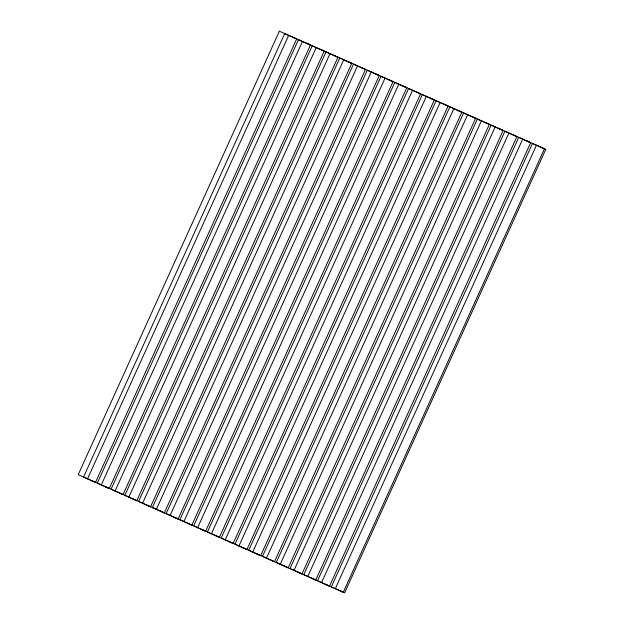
<?xml version="1.0" encoding="UTF-8"?>
<svg xmlns="http://www.w3.org/2000/svg" width="624" height="624" viewBox="0 0 624 624"><rect width="100%" height="100%" fill="white"/><g stroke="black" fill="none" stroke-linecap="round" stroke-linejoin="round"><path stroke-width="0.94" d="M87.516 478.865L288.67 35.404L284.7 33.563L83.546 477.017L95.503 482.407L296.665 38.953L292.695 37.105M101.275 484.965L302.437 41.512L298.467 39.671L97.305 483.124L109.27 488.514L310.432 45.053L306.462 43.212M115.042 491.072L316.204 47.619L312.234 45.77L111.072 489.232L123.037 494.614L324.191 51.16L320.221 49.312M128.809 497.18L329.971 53.719L326.001 51.878L124.839 495.331L136.796 500.721L337.958 57.26L333.988 55.419M142.568 503.279L343.73 59.826L339.76 57.977L138.598 501.439L150.563 506.828L351.725 63.367L347.755 61.526M156.335 509.387L357.497 65.926L353.527 64.085L152.365 507.538L164.33 512.928L365.492 69.475L361.522 67.626M170.102 515.486L371.264 72.033L367.294 70.184L166.132 513.646L178.09 519.035L379.252 75.574L375.281 73.733M183.862 521.594L385.024 78.133L381.053 76.292L179.891 519.745L191.857 525.135L393.019 81.682L389.048 79.833M197.629 527.693L398.791 84.24L394.82 82.391L193.658 525.853L205.624 531.242L406.786 87.781L402.815 85.94M211.396 533.801L412.558 90.34L408.587 88.499L207.425 531.96L219.383 537.342L420.545 93.889L416.575 92.04M225.155 539.908L426.317 96.447L422.347 94.606L221.185 538.06L233.15 543.449L434.312 99.988L430.342 98.147M238.922 546.008L440.084 102.554L436.114 100.706L234.952 544.167L246.917 549.557L448.079 106.096L444.109 104.255M252.689 552.115L453.851 108.654L449.881 106.813L248.719 550.267L260.676 555.656L461.838 112.203L457.868 110.354M266.448 558.215L467.61 114.761L463.64 112.913L262.478 556.374L274.443 561.764L475.605 118.303L471.635 116.462M280.215 564.322L481.377 120.861L477.407 119.02L276.245 562.474L288.21 567.863L489.372 124.41L485.402 122.561M293.982 570.422L495.144 126.968L491.174 125.12L290.012 568.581L301.969 573.971L503.131 130.51L499.161 128.669M307.741 576.529L508.903 133.068L504.933 131.227L303.779 574.688L315.736 580.07L516.898 136.617L512.928 134.768M321.508 582.637L522.67 139.175L518.7 137.335L317.538 580.788L329.503 586.178L530.665 142.717L526.695 140.876M335.275 588.736L536.437 145.283L532.467 143.434L331.305 586.895L343.27 592.285L544.424 148.824L540.454 146.983M288.67 35.404L296.665 38.953M302.437 41.512L310.432 45.053M316.204 47.619L324.191 51.16M329.971 53.719L337.958 57.26M343.73 59.826L351.725 63.367M357.497 65.926L365.492 69.475M371.264 72.033L379.252 75.574M385.024 78.133L393.019 81.682M398.791 84.24L406.786 87.781M412.558 90.34L420.545 93.889M426.317 96.447L434.312 99.988M440.084 102.554L448.079 106.096M453.851 108.654L461.838 112.203M467.61 114.761L475.605 118.303M481.377 120.861L489.372 124.41M495.144 126.968L503.131 130.51M508.903 133.068L516.898 136.617M522.67 139.175L530.665 142.717M536.437 145.283L544.424 148.824M339.3 590.437L343.27 592.285M325.533 584.337L329.503 586.178M311.766 578.23L315.736 580.07M297.999 572.122L301.969 573.971M284.24 566.023L288.21 567.863M270.473 559.915L274.443 561.764M256.706 553.816L260.676 555.656M242.947 547.708L246.917 549.557M229.18 541.609L233.15 543.449M215.413 535.501L219.383 537.342M201.653 529.394L205.624 531.242M187.886 523.294L191.857 525.135M174.119 517.187L178.09 519.035M160.36 511.087L164.33 512.928M146.593 504.98L150.563 506.828M132.826 498.88L136.796 500.721M119.067 492.773L123.037 494.614M105.3 486.665L109.27 488.514M91.533 480.566L95.503 482.407M279.373 31.2L78.211 474.653L344.627 592.8L545.789 149.347L279.373 31.2"/></g></svg>
